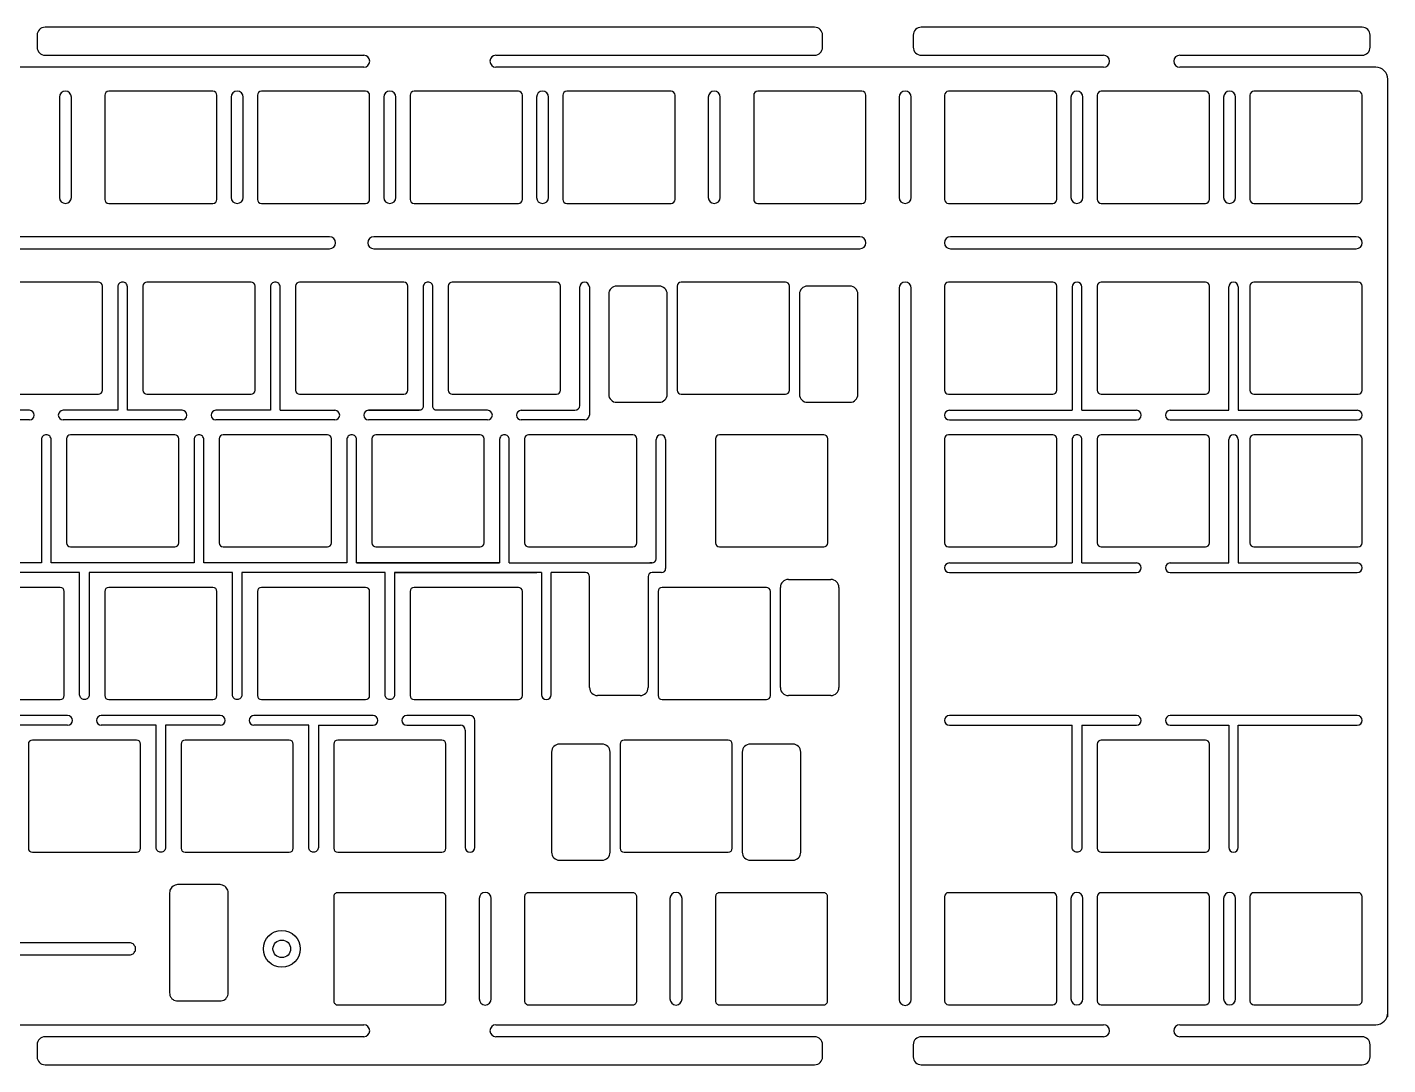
# Model space of a CAD drawing. Header units: millimetres. Extents: x 890 to 1239, y -532 to -403.
# Drawn here: x 1068.9 to 1238.6, y -532.1 to -402.6 of the extents above; entities that cross this region are included whole.
import ezdxf

# ---------------------------------------------------------------- set-up
doc = ezdxf.new("R2010")
doc.units = ezdxf.units.MM
doc.header["$LTSCALE"] = 23.1
doc.layers.get('0').update_dxf_attribs({"linetype": 'CONTINUOUS'})
doc.layers.add('PCB-RCB_PBL1', color=7, linetype='CONTINUOUS')
doc.layers.add('SUIT-00-06_PBL7', color=7, linetype='CONTINUOUS')

msp = doc.modelspace()

# ---------------------------------------------------------------- linework, layer by layer
at = {"linetype": 'Continuous'}
for p, q in [((1070.11, -403.57), (1070.11, -405.07)), ((1167.11, -402.57), (1071.11, -402.57)), ((1168.11, -405.07), (1168.11, -403.57)), ((1179.42, -403.57), (1179.42, -405.07)), ((1235.42, -402.57), (1180.42, -402.57)), ((1236.42, -405.07), (1236.42, -403.57)), ((1071.11, -406.07), (1110.86, -406.07)), ((1127.36, -406.07), (1167.11, -406.07)), ((1180.42, -406.07), (1203.17, -406.07)), ((1212.67, -406.07), (1235.42, -406.07)), ((1110.86, -407.57), (1017.36, -407.57)), ((1203.17, -407.57), (1127.36, -407.57)), ((1237.12, -407.57), (1212.67, -407.57)), ((1238.62, -526.07), (1238.62, -409.07)), ((1173.01, -410.57), (1160.01, -410.57)), ((1072.89, -411.29), (1072.89, -423.82)), ((1074.39, -423.82), (1074.39, -411.29)), ((1094.32, -411.29), (1094.32, -423.82)), ((1095.82, -423.82), (1095.82, -411.29)), ((1113.37, -411.29), (1113.37, -423.82)), ((1114.87, -423.82), (1114.87, -411.29)), ((1132.42, -411.29), (1132.42, -423.82)), ((1133.92, -423.82), (1133.92, -411.29)), ((1149.7, -424.07), (1149.7, -411.07)), ((1153.85, -411.29), (1153.85, -423.82)), ((1155.35, -423.82), (1155.35, -411.29)), ((1159.51, -411.07), (1159.51, -424.07)), ((1173.51, -424.07), (1173.51, -411.07)), ((1177.66, -411.29), (1177.66, -423.82)), ((1179.16, -423.82), (1179.16, -411.29)), ((1199.09, -411.29), (1199.09, -423.82)), ((1200.59, -423.82), (1200.59, -411.29)), ((1218.14, -411.29), (1218.14, -423.82)), ((1219.64, -423.82), (1219.64, -411.29)), ((1160.01, -424.57), (1173.01, -424.57)), ((1106.61, -428.73), (1043.44, -428.73)), ((1172.76, -428.73), (1112.11, -428.73)), ((1234.67, -428.73), (1184.07, -428.73)), ((1043.44, -430.23), (1106.61, -430.23)), ((1112.11, -430.23), (1172.76, -430.23)), ((1184.07, -430.23), (1234.67, -430.23)), ((1163.47, -434.39), (1150.47, -434.39)), ((1149.97, -434.89), (1149.97, -447.89)), ((1163.97, -447.89), (1163.97, -434.89)), ((1177.66, -435.14), (1177.66, -523.91)), ((1179.16, -523.91), (1179.16, -435.14)), ((1150.47, -448.39), (1163.47, -448.39)), ((1144.93, -466.94), (1144.93, -453.94)), ((1154.75, -453.94), (1154.75, -466.94)), ((1168.25, -453.44), (1155.25, -453.44)), ((1168.75, -466.94), (1168.75, -453.94)), ((1155.25, -467.44), (1168.25, -467.44)), ((1147.59, -472.99), (1147.59, -485.99)), ((1161.09, -472.49), (1148.09, -472.49)), ((1161.59, -485.99), (1161.59, -472.99)), ((1148.09, -486.49), (1161.09, -486.49)), ((1142.84, -492.04), (1142.84, -505.04)), ((1156.34, -491.54), (1143.34, -491.54)), ((1156.84, -505.04), (1156.84, -492.04)), ((1143.34, -505.54), (1156.34, -505.54)), ((1125.27, -511.32), (1125.27, -523.86)), ((1126.77, -523.86), (1126.77, -511.32)), ((1149.07, -511.32), (1149.07, -523.86)), ((1150.57, -523.86), (1150.57, -511.32)), ((1199.09, -511.31), (1199.09, -523.84)), ((1200.59, -523.84), (1200.59, -511.31)), ((1218.14, -511.31), (1218.14, -523.84)), ((1219.64, -523.84), (1219.64, -511.31)), ((1017.36, -527.07), (1110.86, -527.07)), ((1127.36, -527.07), (1203.17, -527.07)), ((1212.67, -527.07), (1237.12, -527.07)), ((1070.11, -529.57), (1070.11, -531.07)), ((1110.86, -528.57), (1071.11, -528.57)), ((1167.11, -528.57), (1127.36, -528.57)), ((1168.11, -531.07), (1168.11, -529.57)), ((1179.42, -529.57), (1179.42, -531.07)), ((1203.17, -528.57), (1180.42, -528.57)), ((1235.42, -528.57), (1212.67, -528.57)), ((1236.42, -531.07), (1236.42, -529.57)), ((1071.11, -532.07), (1167.11, -532.07)), ((1180.42, -532.07), (1235.42, -532.07))]:
    msp.add_line(p, q, dxfattribs=at)
at = {"color": 7, "linetype": 'Continuous'}
for p, q in [((1092.05, -410.57), (1079.05, -410.57)), ((1111.1, -410.57), (1098.1, -410.57)), ((1130.15, -410.57), (1117.15, -410.57)), ((1149.2, -410.57), (1136.2, -410.57)), ((1196.82, -410.57), (1183.82, -410.57)), ((1215.87, -410.57), (1202.87, -410.57)), ((1234.92, -410.57), (1221.92, -410.57)), ((1078.55, -411.07), (1078.55, -424.07)), ((1092.55, -424.07), (1092.55, -411.07)), ((1097.6, -411.07), (1097.6, -424.07)), ((1111.6, -424.07), (1111.6, -411.07)), ((1116.65, -411.07), (1116.65, -424.07)), ((1130.65, -424.07), (1130.65, -411.07)), ((1135.7, -411.07), (1135.7, -424.07)), ((1183.32, -411.07), (1183.32, -424.07)), ((1197.32, -424.07), (1197.32, -411.07)), ((1202.37, -411.07), (1202.37, -424.07)), ((1216.37, -424.07), (1216.37, -411.07)), ((1221.42, -411.07), (1221.42, -424.07)), ((1235.42, -424.07), (1235.42, -411.07)), ((1079.05, -424.57), (1092.05, -424.57)), ((1098.1, -424.57), (1111.1, -424.57)), ((1117.15, -424.57), (1130.15, -424.57)), ((1136.2, -424.57), (1149.2, -424.57)), ((1183.82, -424.57), (1196.82, -424.57)), ((1202.87, -424.57), (1215.87, -424.57)), ((1221.92, -424.57), (1234.92, -424.57)), ((1077.76, -434.39), (1064.76, -434.39)), ((1096.81, -434.39), (1083.81, -434.39)), ((1115.86, -434.39), (1102.86, -434.39)), ((1134.91, -434.39), (1121.91, -434.39)), ((1196.82, -434.39), (1183.82, -434.39)), ((1215.87, -434.39), (1202.87, -434.39)), ((1234.92, -434.39), (1221.92, -434.39)), ((1078.26, -447.89), (1078.26, -434.89)), ((1083.31, -434.89), (1083.31, -447.89)), ((1097.31, -447.89), (1097.31, -434.89)), ((1102.36, -434.89), (1102.36, -447.89)), ((1116.36, -447.89), (1116.36, -434.89)), ((1121.41, -434.89), (1121.41, -447.89)), ((1135.41, -447.89), (1135.41, -434.89)), ((1183.32, -434.89), (1183.32, -447.89)), ((1197.32, -447.89), (1197.32, -434.89)), ((1202.37, -434.89), (1202.37, -447.89)), ((1216.37, -447.89), (1216.37, -434.89)), ((1221.42, -434.89), (1221.42, -447.89)), ((1235.42, -447.89), (1235.42, -434.89)), ((1064.76, -448.39), (1077.76, -448.39)), ((1083.81, -448.39), (1096.81, -448.39)), ((1102.86, -448.39), (1115.86, -448.39)), ((1121.91, -448.39), (1134.91, -448.39)), ((1183.82, -448.39), (1196.82, -448.39)), ((1202.87, -448.39), (1215.87, -448.39)), ((1221.92, -448.39), (1234.92, -448.39)), ((1073.78, -453.94), (1073.78, -466.94)), ((1087.28, -453.44), (1074.28, -453.44)), ((1087.78, -466.94), (1087.78, -453.94)), ((1092.83, -453.94), (1092.83, -466.94)), ((1106.33, -453.44), (1093.33, -453.44)), ((1106.83, -466.94), (1106.83, -453.94)), ((1111.88, -453.94), (1111.88, -466.94)), ((1125.38, -453.44), (1112.38, -453.44)), ((1125.88, -466.94), (1125.88, -453.94)), ((1130.93, -453.94), (1130.93, -466.94)), ((1144.43, -453.44), (1131.43, -453.44)), ((1183.32, -453.94), (1183.32, -466.94)), ((1196.82, -453.44), (1183.82, -453.44)), ((1197.32, -466.94), (1197.32, -453.94)), ((1202.37, -453.94), (1202.37, -466.94)), ((1215.87, -453.44), (1202.87, -453.44)), ((1216.37, -466.94), (1216.37, -453.94)), ((1221.42, -453.94), (1221.42, -466.94)), ((1234.92, -453.44), (1221.92, -453.44)), ((1235.42, -466.94), (1235.42, -453.94)), ((1074.28, -467.44), (1087.28, -467.44)), ((1093.33, -467.44), (1106.33, -467.44)), ((1112.38, -467.44), (1125.38, -467.44)), ((1131.43, -467.44), (1144.43, -467.44)), ((1183.82, -467.44), (1196.82, -467.44)), ((1202.87, -467.44), (1215.87, -467.44)), ((1221.92, -467.44), (1234.92, -467.44)), ((1073, -472.49), (1060, -472.49)), ((1073.5, -485.99), (1073.5, -472.99)), ((1078.55, -472.99), (1078.55, -485.99)), ((1092.05, -472.49), (1079.05, -472.49)), ((1092.55, -485.99), (1092.55, -472.99)), ((1097.6, -472.99), (1097.6, -485.99)), ((1111.1, -472.49), (1098.1, -472.49)), ((1111.6, -485.99), (1111.6, -472.99)), ((1116.65, -472.99), (1116.65, -485.99)), ((1130.15, -472.49), (1117.15, -472.49)), ((1130.65, -485.99), (1130.65, -472.99)), ((1060, -486.49), (1073, -486.49)), ((1079.05, -486.49), (1092.05, -486.49)), ((1098.1, -486.49), (1111.1, -486.49)), ((1117.15, -486.49), (1130.15, -486.49)), ((1069.02, -492.04), (1069.02, -505.04)), ((1082.52, -491.54), (1069.52, -491.54)), ((1083.02, -505.04), (1083.02, -492.04)), ((1088.07, -492.04), (1088.07, -505.04)), ((1101.57, -491.54), (1088.57, -491.54)), ((1102.07, -505.04), (1102.07, -492.04)), ((1107.12, -492.04), (1107.12, -505.04)), ((1120.62, -491.54), (1107.62, -491.54)), ((1121.12, -505.04), (1121.12, -492.04)), ((1202.37, -492.04), (1202.37, -505.04)), ((1215.87, -491.54), (1202.87, -491.54)), ((1216.37, -505.04), (1216.37, -492.04)), ((1069.52, -505.54), (1082.52, -505.54)), ((1088.57, -505.54), (1101.57, -505.54)), ((1107.62, -505.54), (1120.62, -505.54)), ((1202.87, -505.54), (1215.87, -505.54)), ((1196.82, -510.59), (1183.82, -510.59)), ((1215.87, -510.59), (1202.87, -510.59)), ((1234.92, -510.59), (1221.92, -510.59)), ((1183.32, -511.09), (1183.32, -524.09)), ((1197.32, -524.09), (1197.32, -511.09)), ((1202.37, -511.09), (1202.37, -524.09)), ((1216.37, -524.09), (1216.37, -511.09)), ((1221.42, -511.09), (1221.42, -524.09)), ((1235.42, -524.09), (1235.42, -511.09)), ((1183.82, -524.59), (1196.82, -524.59)), ((1202.87, -524.59), (1215.87, -524.59)), ((1221.92, -524.59), (1234.92, -524.59))]:
    msp.add_line(p, q, dxfattribs=at)
for points in [[(1087.64, -509.59), (1087.49, -509.62), (1087.34, -509.64), (1087.34, -509.64), (1087.19, -509.72), (1087.07, -509.79), (1087.07, -509.79), (1086.94, -509.89), (1086.84, -510.02), (1086.84, -510.02), (1086.74, -510.14), (1086.69, -510.29), (1086.69, -510.29), (1086.67, -510.44), (1086.64, -510.59), (1086.64, -523.09), (1086.64, -523.09), (1086.67, -523.27), (1086.69, -523.42), (1086.69, -523.42), (1086.74, -523.57), (1086.84, -523.69), (1086.84, -523.69), (1086.94, -523.82), (1087.07, -523.92), (1087.07, -523.92), (1087.19, -523.99), (1087.34, -524.04), (1087.34, -524.04), (1087.49, -524.09), (1087.64, -524.09), (1092.94, -524.09), (1092.94, -524.09), (1093.09, -524.09), (1093.24, -524.04), (1093.24, -524.04), (1093.39, -523.99), (1093.54, -523.92), (1093.54, -523.92), (1093.64, -523.82), (1093.74, -523.69), (1093.74, -523.69), (1093.84, -523.57), (1093.89, -523.42), (1093.89, -523.42), (1093.94, -523.27), (1093.94, -523.09), (1093.94, -510.59), (1093.94, -510.59), (1093.94, -510.44), (1093.89, -510.29), (1093.89, -510.29), (1093.84, -510.14), (1093.74, -510.02), (1093.74, -510.02), (1093.64, -509.89), (1093.54, -509.79), (1093.54, -509.79), (1093.39, -509.72), (1093.24, -509.64), (1093.24, -509.64), (1093.09, -509.62), (1092.94, -509.59), (1087.64, -509.59)], [(1121.12, -511.09), (1121.09, -511.02), (1121.09, -510.94), (1121.09, -510.94), (1121.04, -510.87), (1121.02, -510.82), (1121.02, -510.82), (1120.97, -510.74), (1120.89, -510.69), (1120.89, -510.69), (1120.84, -510.64), (1120.77, -510.62), (1120.77, -510.62), (1120.69, -510.62), (1120.62, -510.59), (1107.62, -510.59), (1107.62, -510.59), (1107.52, -510.62), (1107.44, -510.62), (1107.44, -510.62), (1107.39, -510.64), (1107.32, -510.69), (1107.32, -510.69), (1107.24, -510.74), (1107.19, -510.82), (1107.19, -510.82), (1107.17, -510.87), (1107.14, -510.94), (1107.14, -510.94), (1107.12, -511.02), (1107.12, -511.09), (1107.12, -524.09), (1107.12, -524.09), (1107.12, -524.17), (1107.14, -524.24), (1107.14, -524.24), (1107.17, -524.32), (1107.19, -524.39), (1107.19, -524.39), (1107.24, -524.44), (1107.32, -524.49), (1107.32, -524.49), (1107.39, -524.54), (1107.44, -524.57), (1107.44, -524.57), (1107.52, -524.59), (1107.62, -524.59), (1120.62, -524.59), (1120.62, -524.59), (1120.69, -524.59), (1120.77, -524.57), (1120.77, -524.57), (1120.84, -524.54), (1120.89, -524.49), (1120.89, -524.49), (1120.97, -524.44), (1121.02, -524.39), (1121.02, -524.39), (1121.04, -524.32), (1121.09, -524.24), (1121.09, -524.24), (1121.09, -524.17), (1121.12, -524.09), (1121.12, -511.09)], [(1144.92, -511.09), (1144.92, -511.02), (1144.89, -510.94), (1144.89, -510.94), (1144.87, -510.87), (1144.82, -510.82), (1144.82, -510.82), (1144.77, -510.74), (1144.72, -510.69), (1144.72, -510.69), (1144.64, -510.64), (1144.57, -510.62), (1144.57, -510.62), (1144.49, -510.62), (1144.42, -510.59), (1131.42, -510.59), (1131.42, -510.59), (1131.34, -510.62), (1131.27, -510.62), (1131.27, -510.62), (1131.19, -510.64), (1131.12, -510.69), (1131.12, -510.69), (1131.07, -510.74), (1131.02, -510.82), (1131.02, -510.82), (1130.97, -510.87), (1130.94, -510.94), (1130.94, -510.94), (1130.92, -511.02), (1130.92, -511.09), (1130.92, -524.09), (1130.92, -524.09), (1130.92, -524.17), (1130.94, -524.24), (1130.94, -524.24), (1130.97, -524.32), (1131.02, -524.39), (1131.02, -524.39), (1131.07, -524.44), (1131.12, -524.49), (1131.12, -524.49), (1131.19, -524.54), (1131.27, -524.57), (1131.27, -524.57), (1131.34, -524.59), (1131.42, -524.59), (1144.42, -524.59), (1144.42, -524.59), (1144.49, -524.59), (1144.57, -524.57), (1144.57, -524.57), (1144.64, -524.54), (1144.72, -524.49), (1144.72, -524.49), (1144.77, -524.44), (1144.82, -524.39), (1144.82, -524.39), (1144.87, -524.32), (1144.89, -524.24), (1144.89, -524.24), (1144.92, -524.17), (1144.92, -524.09), (1144.92, -511.09)], [(1155.24, -510.59), (1155.14, -510.62), (1155.07, -510.62), (1155.07, -510.62), (1155.02, -510.64), (1154.94, -510.69), (1154.94, -510.69), (1154.87, -510.74), (1154.82, -510.82), (1154.82, -510.82), (1154.79, -510.87), (1154.77, -510.94), (1154.77, -510.94), (1154.74, -511.02), (1154.74, -511.09), (1154.74, -524.09), (1154.74, -524.09), (1154.74, -524.17), (1154.77, -524.24), (1154.77, -524.24), (1154.79, -524.32), (1154.82, -524.39), (1154.82, -524.39), (1154.87, -524.44), (1154.94, -524.49), (1154.94, -524.49), (1155.02, -524.54), (1155.07, -524.57), (1155.07, -524.57), (1155.14, -524.59), (1155.24, -524.59), (1168.24, -524.59), (1168.24, -524.59), (1168.32, -524.59), (1168.39, -524.57), (1168.39, -524.57), (1168.47, -524.54), (1168.52, -524.49), (1168.52, -524.49), (1168.59, -524.44), (1168.64, -524.39), (1168.64, -524.39), (1168.67, -524.32), (1168.72, -524.24), (1168.72, -524.24), (1168.72, -524.17), (1168.74, -524.09), (1168.74, -511.09), (1168.74, -511.09), (1168.72, -511.02), (1168.72, -510.94), (1168.72, -510.94), (1168.67, -510.87), (1168.64, -510.82), (1168.64, -510.82), (1168.59, -510.74), (1168.52, -510.69), (1168.52, -510.69), (1168.47, -510.64), (1168.39, -510.62), (1168.39, -510.62), (1168.32, -510.62), (1168.24, -510.59), (1155.24, -510.59)], [(1081.64, -518.34), (1081.77, -518.34), (1081.87, -518.32), (1081.87, -518.32), (1081.99, -518.27), (1082.09, -518.22), (1082.09, -518.22), (1082.17, -518.14), (1082.24, -518.04), (1082.24, -518.04), (1082.32, -517.94), (1082.37, -517.84), (1082.37, -517.84), (1082.39, -517.72), (1082.39, -517.59), (1082.39, -517.59), (1082.39, -517.49), (1082.37, -517.37), (1082.37, -517.37), (1082.32, -517.27), (1082.24, -517.17), (1082.24, -517.17), (1082.17, -517.07), (1082.09, -516.99), (1082.09, -516.99), (1081.99, -516.94), (1081.87, -516.89), (1081.87, -516.89), (1081.77, -516.87), (1081.64, -516.84), (1045.14, -516.84)], [(1045.14, -518.34), (1081.64, -518.34)]]:
    msp.add_lwpolyline(points)
at = {"linetype": 'Continuous'}
for radius in [2.3, 1.1]:
    msp.add_circle((1100.64, -517.6), radius, dxfattribs=at)
for centre, radius, start, end in [((1071.11, -403.57), 1, 90, 180), ((1167.11, -403.57), 1, 0, 90), ((1180.42, -403.57), 1, 90, 180), ((1235.42, -403.57), 1, 0, 90), ((1071.11, -405.07), 1, 180, 270), ((1167.11, -405.07), 1, 270, 0), ((1180.42, -405.07), 1, 180, 270), ((1235.42, -405.07), 1, 270, 0), ((1237.12, -409.07), 1.5, 0, 90), ((1073.64, -411.29), 0.75, 0, 180), ((1095.07, -411.29), 0.75, 0, 180), ((1114.12, -411.29), 0.75, 0, 180), ((1133.17, -411.29), 0.75, 0, 180), ((1149.2, -411.07), 0.5, 0, 90), ((1154.6, -411.29), 0.75, 0, 180), ((1160.01, -411.07), 0.5, 90, 180), ((1173.01, -411.07), 0.5, 0, 90), ((1178.41, -411.29), 0.75, 0, 180), ((1199.84, -411.29), 0.75, 0, 180), ((1218.89, -411.29), 0.75, 0, 180), ((1073.64, -423.82), 0.75, 180, 0), ((1095.07, -423.82), 0.75, 180, 0), ((1114.12, -423.82), 0.75, 180, 0), ((1133.17, -423.82), 0.75, 180, 0), ((1149.2, -424.07), 0.5, 270, 0), ((1154.6, -423.82), 0.75, 180, 0), ((1160.01, -424.07), 0.5, 180, 270), ((1173.01, -424.07), 0.5, 270, 0), ((1178.41, -423.82), 0.75, 180, 0), ((1199.84, -423.82), 0.75, 180, 0), ((1218.89, -423.82), 0.75, 180, 0), ((1172.76, -429.48), 0.75, 270, 90), ((1184.07, -429.48), 0.75, 90, 270), ((1234.67, -429.48), 0.75, 270, 90), ((1150.47, -434.89), 0.5, 90, 180), ((1163.47, -434.89), 0.5, 0, 90), ((1178.41, -435.14), 0.75, 0, 180), ((1150.47, -447.89), 0.5, 180, 270), ((1163.47, -447.89), 0.5, 270, 0), ((1144.43, -453.94), 0.5, 0, 90), ((1155.25, -453.94), 0.5, 90, 180), ((1168.25, -453.94), 0.5, 0, 90), ((1144.43, -466.94), 0.5, 270, 0), ((1155.25, -466.94), 0.5, 180, 270), ((1168.25, -466.94), 0.5, 270, 0), ((1148.09, -472.99), 0.5, 90, 180), ((1161.09, -472.99), 0.5, 0, 90), ((1148.09, -485.99), 0.5, 180, 270), ((1161.09, -485.99), 0.5, 270, 0), ((1143.34, -492.04), 0.5, 90, 180), ((1156.34, -492.04), 0.5, 0, 90), ((1143.34, -505.04), 0.5, 180, 270), ((1156.34, -505.04), 0.5, 270, 0), ((1126.02, -511.32), 0.75, 0, 180), ((1149.82, -511.32), 0.75, 0, 180), ((1199.84, -511.31), 0.75, 0, 180), ((1218.89, -511.31), 0.75, 0, 180), ((1126.02, -523.86), 0.75, 180, 0), ((1149.82, -523.86), 0.75, 180, 0), ((1178.41, -523.91), 0.75, 180, 0), ((1199.84, -523.84), 0.75, 180, 0), ((1218.89, -523.84), 0.75, 180, 0), ((1237.12, -525.57), 1.5, 270, 0), ((1071.11, -529.57), 1, 90, 180), ((1167.11, -529.57), 1, 0, 90), ((1180.42, -529.57), 1, 90, 180), ((1235.42, -529.57), 1, 0, 90), ((1071.11, -531.07), 1, 180, 270), ((1167.11, -531.07), 1, 270, 0), ((1180.42, -531.07), 1, 180, 270), ((1235.42, -531.07), 1, 270, 0)]:
    msp.add_arc(centre, radius, start, end, dxfattribs=at)
for centre, radius, start, end in [((1110.86, -406.82), 0.75, 270, 90), ((1127.36, -406.82), 0.75, 90, 270), ((1203.17, -406.82), 0.75, 270, 90), ((1212.67, -406.82), 0.75, 90, 270), ((1106.61, -429.48), 0.75, 270, 90), ((1112.11, -429.48), 0.75, 90, 270), ((1138.54, -471.14), 0.5, 0, 90), ((1146.84, -471.14), 0.5, 90, 180), ((1110.86, -527.82), 0.75, 270, 90), ((1127.36, -527.82), 0.75, 90, 270), ((1203.17, -527.82), 0.75, 270, 90), ((1212.67, -527.82), 0.75, 90, 270)]:
    msp.add_arc(centre, radius, start, end)
at = {"color": 7, "linetype": 'Continuous'}
for centre, start, end in [((1079.05, -411.07), 90, 180), ((1092.05, -411.07), 0, 90), ((1098.1, -411.07), 90, 180), ((1111.1, -411.07), 0, 90), ((1117.15, -411.07), 90, 180), ((1130.15, -411.07), 0, 90), ((1136.2, -411.07), 90, 180), ((1183.82, -411.07), 90, 180), ((1196.82, -411.07), 0, 90), ((1202.87, -411.07), 90, 180), ((1215.87, -411.07), 0, 90), ((1221.92, -411.07), 90, 180), ((1234.92, -411.07), 0, 90), ((1079.05, -424.07), 180, 270), ((1092.05, -424.07), 270, 0), ((1098.1, -424.07), 180, 270), ((1111.1, -424.07), 270, 0), ((1117.15, -424.07), 180, 270), ((1130.15, -424.07), 270, 0), ((1136.2, -424.07), 180, 270), ((1183.82, -424.07), 180, 270), ((1196.82, -424.07), 270, 0), ((1202.87, -424.07), 180, 270), ((1215.87, -424.07), 270, 0), ((1221.92, -424.07), 180, 270), ((1234.92, -424.07), 270, 0), ((1077.76, -434.89), 0, 90), ((1083.81, -434.89), 90, 180), ((1096.81, -434.89), 0, 90), ((1102.86, -434.89), 90, 180), ((1115.86, -434.89), 0, 90), ((1121.91, -434.89), 90, 180), ((1134.91, -434.89), 0, 90), ((1183.82, -434.89), 90, 180), ((1196.82, -434.89), 0, 90), ((1202.87, -434.89), 90, 180), ((1215.87, -434.89), 0, 90), ((1221.92, -434.89), 90, 180), ((1234.92, -434.89), 0, 90), ((1077.76, -447.89), 270, 0), ((1083.81, -447.89), 180, 270), ((1096.81, -447.89), 270, 0), ((1102.86, -447.89), 180, 270), ((1115.86, -447.89), 270, 0), ((1121.91, -447.89), 180, 270), ((1134.91, -447.89), 270, 0), ((1183.82, -447.89), 180, 270), ((1196.82, -447.89), 270, 0), ((1202.87, -447.89), 180, 270), ((1215.87, -447.89), 270, 0), ((1221.92, -447.89), 180, 270), ((1234.92, -447.89), 270, 0), ((1074.28, -453.94), 90, 180), ((1087.28, -453.94), 0, 90), ((1093.33, -453.94), 90, 180), ((1106.33, -453.94), 0, 90), ((1112.38, -453.94), 90, 180), ((1125.38, -453.94), 0, 90), ((1131.43, -453.94), 90, 180), ((1183.82, -453.94), 90, 180), ((1196.82, -453.94), 0, 90), ((1202.87, -453.94), 90, 180), ((1215.87, -453.94), 0, 90), ((1221.92, -453.94), 90, 180), ((1234.92, -453.94), 0, 90), ((1074.28, -466.94), 180, 270), ((1087.28, -466.94), 270, 0), ((1093.33, -466.94), 180, 270), ((1106.33, -466.94), 270, 0), ((1112.38, -466.94), 180, 270), ((1125.38, -466.94), 270, 0), ((1131.43, -466.94), 180, 270), ((1183.82, -466.94), 180, 270), ((1196.82, -466.94), 270, 0), ((1202.87, -466.94), 180, 270), ((1215.87, -466.94), 270, 0), ((1221.92, -466.94), 180, 270), ((1234.92, -466.94), 270, 0), ((1073, -472.99), 0, 90), ((1079.05, -472.99), 90, 180), ((1092.05, -472.99), 0, 90), ((1098.1, -472.99), 90, 180), ((1111.1, -472.99), 0, 90), ((1117.15, -472.99), 90, 180), ((1130.15, -472.99), 0, 90), ((1073, -485.99), 270, 0), ((1079.05, -485.99), 180, 270), ((1092.05, -485.99), 270, 0), ((1098.1, -485.99), 180, 270), ((1111.1, -485.99), 270, 0), ((1117.15, -485.99), 180, 270), ((1130.15, -485.99), 270, 0), ((1069.52, -492.04), 90, 180), ((1082.52, -492.04), 0, 90), ((1088.57, -492.04), 90, 180), ((1101.57, -492.04), 0, 90), ((1107.62, -492.04), 90, 180), ((1120.62, -492.04), 0, 90), ((1202.87, -492.04), 90, 180), ((1215.87, -492.04), 0, 90), ((1069.52, -505.04), 180, 270), ((1082.52, -505.04), 270, 0), ((1088.57, -505.04), 180, 270), ((1101.57, -505.04), 270, 0), ((1107.62, -505.04), 180, 270), ((1120.62, -505.04), 270, 0), ((1202.87, -505.04), 180, 270), ((1215.87, -505.04), 270, 0), ((1183.82, -511.09), 90, 180), ((1196.82, -511.09), 0, 90), ((1202.87, -511.09), 90, 180), ((1215.87, -511.09), 0, 90), ((1221.92, -511.09), 90, 180), ((1234.92, -511.09), 0, 90), ((1183.82, -524.09), 180, 270), ((1196.82, -524.09), 270, 0), ((1202.87, -524.09), 180, 270), ((1215.87, -524.09), 270, 0), ((1221.92, -524.09), 180, 270), ((1234.92, -524.09), 270, 0)]:
    msp.add_arc(centre, 0.5, start, end, dxfattribs=at)
at = {"layer": 'PCB-RCB_PBL1', "color": 7, "linetype": 'Continuous'}
for p, q in [((1137.81, -449.79), (1137.81, -434.99)), ((1139.01, -434.99), (1139.01, -450.99)), ((1199.25, -434.99), (1199.25, -450.39)), ((1200.45, -450.39), (1200.45, -434.99)), ((1218.77, -450.39), (1218.77, -434.99)), ((1219.97, -434.99), (1219.97, -450.39)), ((1100.43, -450.39), (1107.26, -450.39)), ((1130.51, -450.39), (1137.21, -450.39)), ((1183.92, -450.39), (1199.25, -450.39)), ((1200.45, -450.39), (1207.27, -450.39)), ((1211.47, -450.39), (1218.77, -450.39)), ((1219.97, -450.39), (1234.82, -450.39)), ((1069.16, -451.59), (1054.31, -451.59)), ((1088.21, -451.59), (1073.36, -451.59)), ((1107.26, -451.59), (1092.41, -451.59)), ((1126.31, -451.59), (1111.46, -451.59)), ((1138.41, -451.59), (1130.51, -451.59)), ((1183.92, -451.59), (1207.27, -451.59)), ((1211.47, -451.59), (1234.82, -451.59)), ((1147.33, -468.94), (1147.33, -454.04)), ((1148.53, -454.04), (1148.53, -470.14)), ((1218.77, -469.44), (1218.77, -454.04)), ((1219.97, -454.04), (1219.97, -469.44)), ((1070.66, -469.44), (1052.81, -469.44)), ((1089.71, -469.44), (1071.86, -469.44)), ((1108.76, -469.44), (1090.91, -469.44)), ((1127.81, -469.44), (1109.96, -469.44)), ((1129.01, -469.44), (1146.83, -469.44)), ((1146.83, -469.44), (1146.57, -469.44)), ((1183.92, -469.44), (1199.25, -469.44)), ((1200.45, -469.44), (1207.27, -469.44)), ((1211.47, -469.44), (1218.77, -469.44)), ((1219.97, -469.44), (1234.82, -469.44)), ((1075.42, -470.64), (1057.57, -470.64)), ((1094.47, -470.64), (1076.62, -470.64)), ((1113.52, -470.64), (1095.67, -470.64)), ((1133.05, -470.64), (1114.72, -470.64)), ((1114.72, -470.64), (1132.45, -470.64)), ((1133.05, -470.64), (1133.05, -485.89)), ((1134.25, -485.89), (1134.25, -470.64)), ((1138.54, -470.64), (1134.25, -470.64)), ((1148.03, -470.64), (1146.84, -470.64)), ((1183.92, -470.64), (1207.27, -470.64)), ((1211.47, -470.64), (1234.82, -470.64)), ((1207.27, -488.49), (1183.92, -488.49)), ((1234.82, -488.49), (1211.47, -488.49)), ((1105.2, -489.69), (1112.02, -489.69)), ((1116.22, -489.69), (1122.92, -489.69)), ((1123.52, -490.29), (1123.52, -504.94)), ((1124.72, -504.94), (1124.72, -489.09)), ((1183.92, -489.69), (1199.25, -489.69)), ((1200.45, -489.69), (1207.27, -489.69)), ((1211.47, -489.69), (1218.77, -489.69)), ((1218.77, -489.69), (1218.77, -504.94)), ((1219.97, -489.69), (1234.82, -489.69)), ((1219.97, -504.94), (1219.97, -489.69))]:
    msp.add_line(p, q, dxfattribs=at)
for points in [[(1081.38, -450.39), (1081.38, -434.99, 0.414214), (1080.78, -434.39), (1080.78, -434.39, 0.414214), (1080.18, -434.99), (1080.18, -450.39)], [(1100.43, -450.39), (1100.43, -434.99, 0.414214), (1099.83, -434.39), (1099.83, -434.39, 0.414214), (1099.23, -434.99), (1099.23, -450.39)], [(1126.31, -450.39), (1119.98, -450.39, -0.414214), (1119.48, -449.89), (1119.48, -434.99, 0.414214), (1118.88, -434.39), (1118.88, -434.39, 0.414214), (1118.28, -434.99), (1118.28, -449.89, -0.414214), (1117.78, -450.39), (1111.46, -450.39)], [(1071.86, -469.44), (1071.86, -454.04, 0.414214), (1071.26, -453.44), (1071.26, -453.44, 0.414214), (1070.66, -454.04), (1070.66, -469.44)], [(1090.91, -469.44), (1090.91, -454.04, 0.414214), (1090.31, -453.44), (1090.31, -453.44, 0.414214), (1089.71, -454.04), (1089.71, -469.44)], [(1109.96, -469.44), (1109.96, -454.04, 0.414214), (1109.36, -453.44), (1109.36, -453.44, 0.414214), (1108.76, -454.04), (1108.76, -469.44)], [(1129.01, -469.44), (1129.01, -454.04, 0.414214), (1128.41, -453.44), (1128.41, -453.44, 0.414214), (1127.81, -454.04), (1127.81, -469.44)], [(1200.45, -459.34), (1200.45, -454.04, 0.414214), (1199.85, -453.44), (1199.85, -453.44, 0.414214), (1199.25, -454.04), (1199.25, -459.34)], [(1076.62, -470.64), (1076.62, -485.89, -0.414214), (1076.02, -486.49), (1076.02, -486.49, -0.414214), (1075.42, -485.89), (1075.42, -470.64)], [(1095.67, -470.64), (1095.67, -485.89, -0.414214), (1095.07, -486.49), (1095.07, -486.49, -0.414214), (1094.47, -485.89), (1094.47, -470.64)], [(1114.72, -470.64), (1114.72, -485.89, -0.414214), (1114.12, -486.49), (1114.12, -486.49, -0.414214), (1113.52, -485.89), (1113.52, -470.64)], [(1086.15, -489.69), (1086.15, -504.94, -0.414214), (1085.55, -505.54), (1085.55, -505.54, -0.414214), (1084.95, -504.94), (1084.95, -489.69)], [(1105.2, -489.69), (1105.2, -504.94, -0.414214), (1104.6, -505.54), (1104.6, -505.54, -0.414214), (1104, -504.94), (1104, -489.69)], [(1200.45, -489.69), (1200.45, -504.94, -0.414214), (1199.85, -505.54), (1199.85, -505.54, -0.414214), (1199.25, -504.94), (1199.25, -489.69)]]:
    msp.add_lwpolyline(points, format="xyb", dxfattribs=at)
for points in [[(1069.16, -450.39), (1062.33, -450.39)], [(1080.18, -450.39), (1073.36, -450.39)], [(1088.21, -450.39), (1081.38, -450.39)], [(1099.23, -450.39), (1092.41, -450.39)], [(1100.91, -450.39), (1107.26, -450.39)], [(1111.46, -450.39), (1117.78, -450.39)], [(1199.25, -454.04), (1199.25, -469.44)], [(1200.45, -469.44), (1200.45, -459.34)], [(1070.66, -469.44), (1052.81, -469.44)], [(1089.71, -469.44), (1071.86, -469.44)], [(1108.76, -469.44), (1090.91, -469.44)], [(1109.96, -469.44), (1127.81, -469.44)], [(1113.52, -470.64), (1095.67, -470.64)], [(1073.92, -488.49), (1059.07, -488.49)], [(1092.97, -488.49), (1078.12, -488.49)], [(1112.02, -488.49), (1097.17, -488.49)], [(1124.12, -488.49), (1116.22, -488.49)], [(1073.92, -489.69), (1067.1, -489.69)], [(1084.95, -489.69), (1078.12, -489.69)], [(1092.97, -489.69), (1086.15, -489.69)], [(1104, -489.69), (1097.17, -489.69)]]:
    msp.add_lwpolyline(points, dxfattribs=at)
for centre, radius, start, end in [((1138.41, -434.99), 0.6, 90, 180), ((1138.41, -434.99), 0.6, 360, 90), ((1199.85, -434.99), 0.6, 90, 180), ((1199.85, -434.99), 0.6, 360, 90), ((1219.37, -434.99), 0.6, 90, 180), ((1219.37, -434.99), 0.6, 360, 90), ((1137.21, -449.79), 0.6, 270, 0), ((1069.16, -450.99), 0.6, 270, 90), ((1073.36, -450.99), 0.6, 90, 270), ((1088.21, -450.99), 0.6, 270, 90), ((1092.41, -450.99), 0.6, 90, 270), ((1107.26, -450.99), 0.6, 270, 90), ((1111.46, -450.99), 0.6, 90, 270), ((1126.31, -450.99), 0.6, 270, 90), ((1130.51, -450.99), 0.6, 90, 270), ((1138.41, -450.99), 0.6, 270, 0), ((1183.92, -450.99), 0.6, 90, 270), ((1207.27, -450.99), 0.6, 270, 90), ((1211.47, -450.99), 0.6, 90, 270), ((1234.82, -450.99), 0.6, 270, 90), ((1147.93, -454.04), 0.6, 90, 180), ((1147.93, -454.04), 0.6, 360, 90), ((1219.37, -454.04), 0.6, 90, 180), ((1219.37, -454.04), 0.6, 360, 90), ((1146.83, -468.94), 0.5, 270, 0), ((1148.03, -470.14), 0.5, 270, 0), ((1183.92, -470.04), 0.6, 90, 270), ((1207.27, -470.04), 0.6, 270, 90), ((1211.47, -470.04), 0.6, 90, 270), ((1234.82, -470.04), 0.6, 270, 90), ((1133.65, -485.89), 0.6, 180, 270), ((1133.65, -485.89), 0.6, 270, 0), ((1073.92, -489.09), 0.6, 270, 90), ((1078.12, -489.09), 0.6, 90, 270), ((1092.97, -489.09), 0.6, 270, 90), ((1097.17, -489.09), 0.6, 90, 270), ((1112.02, -489.09), 0.6, 270, 90), ((1116.22, -489.09), 0.6, 90, 270), ((1124.12, -489.09), 0.6, 0, 90), ((1183.92, -489.09), 0.6, 90, 270), ((1207.27, -489.09), 0.6, 270, 90), ((1211.47, -489.09), 0.6, 90, 270), ((1234.82, -489.09), 0.6, 270, 90), ((1122.92, -490.29), 0.6, 0, 90), ((1124.12, -504.94), 0.6, 180, 270), ((1124.12, -504.94), 0.6, 270, 360), ((1219.37, -504.94), 0.6, 180, 270), ((1219.37, -504.94), 0.6, 270, 360)]:
    msp.add_arc(centre, radius, start, end, dxfattribs=at)
at = {"layer": 'SUIT-00-06_PBL7', "color": 7, "linetype": 'Continuous'}
for p, q in [((1141.42, -435.89), (1141.42, -448.39)), ((1147.72, -434.89), (1142.42, -434.89)), ((1148.72, -448.39), (1148.72, -435.89)), ((1165.22, -435.89), (1165.22, -448.39)), ((1171.52, -434.89), (1166.22, -434.89)), ((1172.52, -448.39), (1172.52, -435.89)), ((1142.42, -449.39), (1147.72, -449.39)), ((1166.22, -449.39), (1171.52, -449.39)), ((1139.04, -484.99), (1139.04, -471.14)), ((1146.34, -471.14), (1146.34, -484.99)), ((1163.84, -471.49), (1169.14, -471.49)), ((1162.84, -484.99), (1162.84, -472.49)), ((1170.14, -472.49), (1170.14, -484.99)), ((1145.34, -485.99), (1140.04, -485.99)), ((1169.14, -485.99), (1163.84, -485.99)), ((1140.59, -492.04), (1135.29, -492.04)), ((1164.39, -492.04), (1159.09, -492.04)), ((1134.29, -493.04), (1134.29, -505.54)), ((1141.59, -505.54), (1141.59, -493.04)), ((1158.09, -493.04), (1158.09, -505.54)), ((1165.39, -505.54), (1165.39, -493.04)), ((1135.29, -506.54), (1140.59, -506.54)), ((1159.09, -506.54), (1164.39, -506.54))]:
    msp.add_line(p, q, dxfattribs=at)
for centre, start, end in [((1142.42, -435.89), 90, 180), ((1147.72, -435.89), 0, 90), ((1166.22, -435.89), 90, 180), ((1171.52, -435.89), 0, 90), ((1142.42, -448.39), 180, 270), ((1147.72, -448.39), 270, 0), ((1166.22, -448.39), 180, 270), ((1171.52, -448.39), 270, 0), ((1163.84, -472.49), 90, 180), ((1169.14, -472.49), 0, 90), ((1140.04, -484.99), 180, 270), ((1145.34, -484.99), 270, 0), ((1163.84, -484.99), 180, 270), ((1169.14, -484.99), 270, 0), ((1135.29, -493.04), 90, 180), ((1140.59, -493.04), 0, 90), ((1159.09, -493.04), 90, 180), ((1164.39, -493.04), 0, 90), ((1135.29, -505.54), 180, 270), ((1140.59, -505.54), 270, 0), ((1159.09, -505.54), 180, 270), ((1164.39, -505.54), 270, 0)]:
    msp.add_arc(centre, 1, start, end, dxfattribs=at)

doc.saveas('drawing.dxf')
